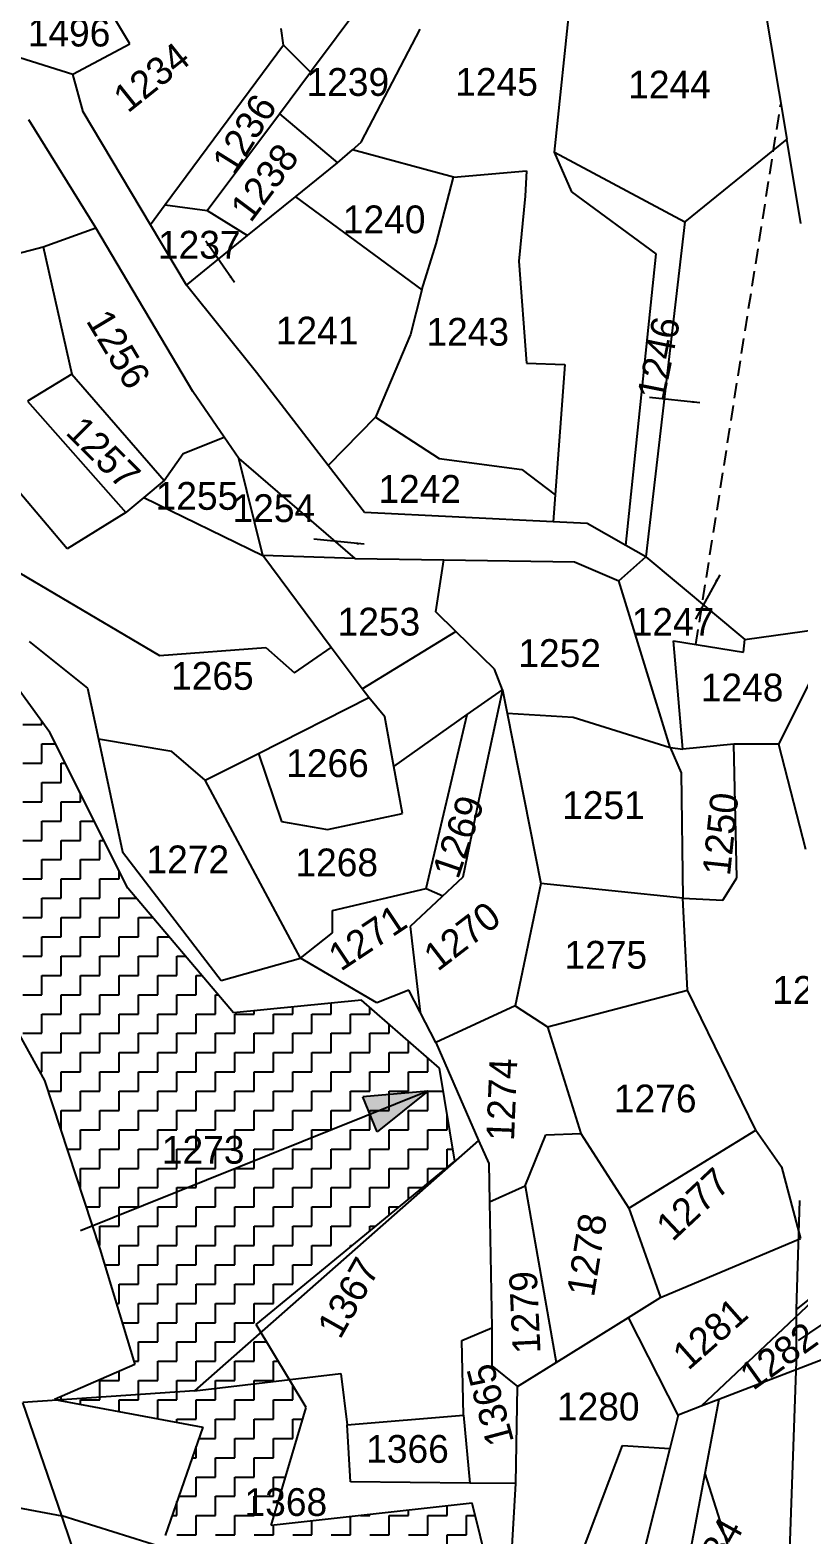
# Model space of a CAD drawing. Header units: metres. Extents: x 291362 to 296970, y 2012513 to 2016467.
# Drawn here: x 293573.4 to 293827.8, y 2013475.1 to 2013972.9 of the extents above; entities that cross this region are included whole.
import ezdxf
from ezdxf.enums import TextEntityAlignment as Align

# ---------------------------------------------------------------- set-up
doc = ezdxf.new("R2010")
doc.units = ezdxf.units.M
doc.linetypes.add('DASHED', pattern=[0.75, 0.5, -0.25])
for name, color, linetype in [('LINE_FOOTPATH', 1, 'DASHED'), ('OFF', 1, 'Continuous'), ('POLY_HATCH', 12, 'Continuous'), ('POLY_PARCEL', 6, 'Continuous'), ('POLY_ROAD', 30, 'Continuous'), ('TEXT_PARCEL', 7, 'Continuous')]:
    doc.layers.add(name, color=color, linetype=linetype)
doc.styles.get("Standard").update_dxf_attribs({"font": 'simplex.shx'})
doc.styles.add('TEXT_MAP', font='')
doc.styles.get('TEXT_MAP').set_extended_font_data('Kruti Dev 050')
doc.dimstyles.get("Standard").update_dxf_attribs({"dimtxt": 0.18, "dimasz": 0.18, "dimexe": 0.18, "dimexo": 0.0625, "dimgap": 0.09, "dimtad": 0, "dimtih": 1, "dimtoh": 1, "dimdec": 4, "dimzin": 0, "dimdsep": 46, "dimtxsty": 'Standard', "dimcen": 0.09, "dimadec": 0, "dimazin": 0, "dimtfac": 1, "dimtdec": 4, "dimtofl": 0, "dimtmove": 0, "dimatfit": 3, "dimfxl": 1, "dimtolj": 1, "dimtzin": 0, "dimarcsym": 0})

msp = doc.modelspace()

# ---------------------------------------------------------------- hatches: boundary and pattern name
h = msp.add_hatch(color=256)
h.paths.add_polyline_path([(293685.92, 2013614.23), (293688.26, 2013608.4), (293705, 2013621.9)])
h.paths.add_polyline_path([(293705, 2013621.9), (293683.57, 2013620.07), (293685.92, 2013614.23)])

# ---------------------------------------------------------------- linework, layer by layer
for points in [[(293705, 2013621.9), (293590.07, 2013575.71)], [(293705, 2013621.9), (293683.57, 2013620.07)], [(293688.26, 2013608.4), (293683.57, 2013620.07)], [(293705, 2013621.9), (293688.26, 2013608.4)]]:
    msp.add_lwpolyline(points)
at = {"layer": 'LINE_FOOTPATH', "ltscale": 10}
msp.add_line((293793.71, 2013769.63), (293821.79, 2013948.42), dxfattribs=at)
at = {"layer": 'OFF'}
for p, q in [((293828.02, 2013585.78), (293826.88, 2013549.63)), ((293826.88, 2013549.63), (293826.83, 2013532.43)), ((293826.83, 2013532.43), (293824.28, 2013458.53))]:
    msp.add_line(p, q, dxfattribs=at)
at = {"layer": 'POLY_HATCH'}
for p, q in [((293579.93, 2013740.55), (293559.96, 2013767.99)), ((293605.72, 2013689), (293579.93, 2013740.55)), ((293640.69, 2013647.79), (293605.72, 2013689)), ((293552.4, 2013672.03), (293578.19, 2013625.47)), ((293683.12, 2013651.95), (293640.69, 2013647.79)), ((293708.91, 2013629.5), (293683.12, 2013651.95)), ((293713.9, 2013598.74), (293708.91, 2013629.5)), ((293578.19, 2013625.47), (293596.49, 2013569.76)), ((293648.18, 2013544.69), (293713.9, 2013598.74)), ((293596.49, 2013569.76), (293608.14, 2013531.51)), ((293664.82, 2013517.25), (293648.18, 2013544.69)), ((293608.14, 2013531.51), (293581.52, 2013519.87)), ((293581.52, 2013519.87), (293630.61, 2013510.72)), ((293653.17, 2013478.17), (293664.82, 2013517.25)), ((293630.61, 2013510.72), (293618.13, 2013474.97)), ((293719.73, 2013485.65), (293653.17, 2013478.17)), ((293728.05, 2013451.56), (293719.73, 2013485.65))]:
    msp.add_line(p, q, dxfattribs=at)
at = {"layer": 'POLY_HATCH', "linetype": 'Continuous'}
for p, q in [((293570.98, 2013743.15), (293577.36, 2013743.15)), ((293577.36, 2013743.15), (293577.36, 2013744.09)), ((293577.36, 2013736.77), (293581.82, 2013736.77)), ((293577.36, 2013730.39), (293577.36, 2013736.77)), ((293570.98, 2013730.39), (293577.36, 2013730.39)), ((293583.74, 2013730.39), (293585.02, 2013730.39)), ((293583.74, 2013724.01), (293583.74, 2013730.39)), ((293577.36, 2013724.01), (293583.74, 2013724.01)), ((293577.36, 2013717.63), (293577.36, 2013724.01)), ((293590.12, 2013717.63), (293590.12, 2013720.19)), ((293570.98, 2013717.63), (293577.36, 2013717.63)), ((293583.74, 2013717.63), (293590.12, 2013717.63)), ((293583.74, 2013711.24), (293583.74, 2013717.63)), ((293577.36, 2013711.24), (293583.74, 2013711.24)), ((293577.36, 2013704.86), (293577.36, 2013711.24)), ((293590.12, 2013711.24), (293594.59, 2013711.24)), ((293590.12, 2013704.86), (293590.12, 2013711.24)), ((293570.98, 2013704.86), (293577.36, 2013704.86)), ((293583.74, 2013704.86), (293590.12, 2013704.86)), ((293583.74, 2013698.48), (293583.74, 2013704.86)), ((293596.5, 2013704.86), (293597.79, 2013704.86)), ((293596.5, 2013698.48), (293596.5, 2013704.86)), ((293577.36, 2013698.48), (293583.74, 2013698.48)), ((293577.36, 2013692.1), (293577.36, 2013698.48)), ((293590.12, 2013698.48), (293596.5, 2013698.48)), ((293590.12, 2013692.1), (293590.12, 2013698.48)), ((293602.88, 2013692.1), (293602.88, 2013694.67)), ((293570.98, 2013692.1), (293577.36, 2013692.1)), ((293583.74, 2013692.1), (293590.12, 2013692.1)), ((293583.74, 2013685.72), (293583.74, 2013692.1)), ((293596.5, 2013692.1), (293602.88, 2013692.1)), ((293596.5, 2013685.72), (293596.5, 2013692.1)), ((293577.36, 2013685.72), (293583.74, 2013685.72)), ((293577.36, 2013679.33), (293577.36, 2013685.72)), ((293590.12, 2013685.72), (293596.5, 2013685.72)), ((293590.12, 2013679.33), (293590.12, 2013685.72)), ((293602.88, 2013685.72), (293608.51, 2013685.72)), ((293602.88, 2013679.33), (293602.88, 2013685.72)), ((293570.98, 2013679.33), (293577.36, 2013679.33)), ((293583.74, 2013679.33), (293590.12, 2013679.33)), ((293583.74, 2013672.95), (293583.74, 2013679.33)), ((293596.5, 2013679.33), (293602.88, 2013679.33)), ((293596.5, 2013672.95), (293596.5, 2013679.33)), ((293609.27, 2013679.33), (293613.92, 2013679.33)), ((293609.27, 2013672.95), (293609.27, 2013679.33)), ((293577.36, 2013672.95), (293583.74, 2013672.95)), ((293577.36, 2013666.57), (293577.36, 2013672.95)), ((293590.12, 2013672.95), (293596.5, 2013672.95)), ((293590.12, 2013666.57), (293590.12, 2013672.95)), ((293602.88, 2013672.95), (293609.27, 2013672.95)), ((293602.88, 2013666.57), (293602.88, 2013672.95)), ((293615.65, 2013672.95), (293619.34, 2013672.95)), ((293615.65, 2013666.57), (293615.65, 2013672.95)), ((293570.98, 2013666.57), (293577.36, 2013666.57)), ((293583.74, 2013666.57), (293590.12, 2013666.57)), ((293583.74, 2013660.19), (293583.74, 2013666.57)), ((293596.5, 2013666.57), (293602.88, 2013666.57)), ((293596.5, 2013660.19), (293596.5, 2013666.57)), ((293609.27, 2013666.57), (293615.65, 2013666.57)), ((293609.27, 2013660.19), (293609.27, 2013666.57)), ((293622.03, 2013666.57), (293624.76, 2013666.57)), ((293622.03, 2013660.19), (293622.03, 2013666.57)), ((293577.36, 2013660.19), (293583.74, 2013660.19)), ((293577.36, 2013653.81), (293577.36, 2013660.19)), ((293590.12, 2013660.19), (293596.5, 2013660.19)), ((293590.12, 2013653.81), (293590.12, 2013660.19)), ((293602.88, 2013660.19), (293609.27, 2013660.19)), ((293602.88, 2013653.81), (293602.88, 2013660.19)), ((293615.65, 2013660.19), (293622.03, 2013660.19)), ((293615.65, 2013653.81), (293615.65, 2013660.19)), ((293628.41, 2013660.19), (293630.17, 2013660.19)), ((293628.41, 2013653.81), (293628.41, 2013660.19)), ((293570.98, 2013653.81), (293577.36, 2013653.81)), ((293583.74, 2013653.81), (293590.12, 2013653.81)), ((293583.74, 2013647.42), (293583.74, 2013653.81)), ((293596.5, 2013653.81), (293602.88, 2013653.81)), ((293596.5, 2013647.42), (293596.5, 2013653.81)), ((293609.27, 2013653.81), (293615.65, 2013653.81)), ((293609.27, 2013647.42), (293609.27, 2013653.81)), ((293622.03, 2013653.81), (293628.41, 2013653.81)), ((293622.03, 2013647.42), (293622.03, 2013653.81)), ((293634.79, 2013653.81), (293635.59, 2013653.81)), ((293634.79, 2013647.42), (293634.79, 2013653.81)), ((293647.56, 2013647.42), (293647.56, 2013648.47)), ((293660.32, 2013647.42), (293660.32, 2013649.72)), ((293673.09, 2013647.42), (293673.09, 2013650.97)), ((293685.85, 2013647.42), (293685.85, 2013649.58)), ((293577.36, 2013647.42), (293583.74, 2013647.42)), ((293577.36, 2013641.04), (293577.36, 2013647.42)), ((293590.12, 2013647.42), (293596.5, 2013647.42)), ((293590.12, 2013641.04), (293590.12, 2013647.42)), ((293602.88, 2013647.42), (293609.27, 2013647.42)), ((293602.88, 2013641.04), (293602.88, 2013647.42)), ((293615.65, 2013647.42), (293622.03, 2013647.42)), ((293615.65, 2013641.04), (293615.65, 2013647.42)), ((293628.41, 2013647.42), (293634.79, 2013647.42)), ((293628.41, 2013641.04), (293628.41, 2013647.42)), ((293641.18, 2013647.42), (293647.56, 2013647.42)), ((293641.18, 2013641.04), (293641.18, 2013647.42)), ((293653.94, 2013647.42), (293660.32, 2013647.42)), ((293653.94, 2013641.04), (293653.94, 2013647.42)), ((293666.7, 2013647.42), (293673.09, 2013647.42)), ((293666.7, 2013641.04), (293666.7, 2013647.42)), ((293679.47, 2013647.42), (293685.85, 2013647.42)), ((293679.47, 2013641.04), (293679.47, 2013647.42)), ((293692.23, 2013641.04), (293692.23, 2013644.02)), ((293570.98, 2013641.04), (293577.36, 2013641.04)), ((293583.74, 2013641.04), (293590.12, 2013641.04)), ((293583.74, 2013634.66), (293583.74, 2013641.04)), ((293596.5, 2013641.04), (293602.88, 2013641.04)), ((293596.5, 2013634.66), (293596.5, 2013641.04)), ((293609.27, 2013641.04), (293615.65, 2013641.04)), ((293609.27, 2013634.66), (293609.27, 2013641.04)), ((293622.03, 2013641.04), (293628.41, 2013641.04)), ((293622.03, 2013634.66), (293622.03, 2013641.04)), ((293634.79, 2013641.04), (293641.18, 2013641.04)), ((293634.79, 2013634.66), (293634.79, 2013641.04)), ((293647.56, 2013641.04), (293653.94, 2013641.04)), ((293647.56, 2013634.66), (293647.56, 2013641.04)), ((293660.32, 2013641.04), (293666.7, 2013641.04)), ((293660.32, 2013634.66), (293660.32, 2013641.04)), ((293673.09, 2013641.04), (293679.47, 2013641.04)), ((293673.09, 2013634.66), (293673.09, 2013641.04)), ((293685.85, 2013641.04), (293692.23, 2013641.04)), ((293685.85, 2013634.66), (293685.85, 2013641.04)), ((293698.61, 2013634.66), (293698.61, 2013638.47)), ((293577.36, 2013634.66), (293583.74, 2013634.66)), ((293577.36, 2013628.28), (293577.36, 2013634.66)), ((293590.12, 2013634.66), (293596.5, 2013634.66)), ((293590.12, 2013628.28), (293590.12, 2013634.66)), ((293602.88, 2013634.66), (293609.27, 2013634.66)), ((293602.88, 2013628.28), (293602.88, 2013634.66)), ((293615.65, 2013634.66), (293622.03, 2013634.66)), ((293615.65, 2013628.28), (293615.65, 2013634.66)), ((293628.41, 2013634.66), (293634.79, 2013634.66)), ((293628.41, 2013628.28), (293628.41, 2013634.66)), ((293641.18, 2013634.66), (293647.56, 2013634.66)), ((293641.18, 2013628.28), (293641.18, 2013634.66)), ((293653.94, 2013634.66), (293660.32, 2013634.66)), ((293653.94, 2013628.28), (293653.94, 2013634.66)), ((293666.7, 2013634.66), (293673.09, 2013634.66)), ((293666.7, 2013628.28), (293666.7, 2013634.66)), ((293679.47, 2013634.66), (293685.85, 2013634.66)), ((293679.47, 2013628.28), (293679.47, 2013634.66)), ((293692.23, 2013634.66), (293698.61, 2013634.66)), ((293692.23, 2013628.28), (293692.23, 2013634.66)), ((293576.64, 2013628.28), (293577.36, 2013628.28)), ((293583.74, 2013628.28), (293590.12, 2013628.28)), ((293583.74, 2013621.9), (293583.74, 2013628.28)), ((293596.5, 2013628.28), (293602.88, 2013628.28)), ((293596.5, 2013621.9), (293596.5, 2013628.28)), ((293609.27, 2013628.28), (293615.65, 2013628.28)), ((293609.27, 2013621.9), (293609.27, 2013628.28)), ((293622.03, 2013628.28), (293628.41, 2013628.28)), ((293622.03, 2013621.9), (293622.03, 2013628.28)), ((293634.79, 2013628.28), (293641.18, 2013628.28)), ((293634.79, 2013621.9), (293634.79, 2013628.28)), ((293647.56, 2013628.28), (293653.94, 2013628.28)), ((293647.56, 2013621.9), (293647.56, 2013628.28)), ((293660.32, 2013628.28), (293666.7, 2013628.28)), ((293660.32, 2013621.9), (293660.32, 2013628.28)), ((293673.09, 2013628.28), (293679.47, 2013628.28)), ((293673.09, 2013621.9), (293673.09, 2013628.28)), ((293685.85, 2013628.28), (293692.23, 2013628.28)), ((293685.85, 2013621.9), (293685.85, 2013628.28)), ((293698.61, 2013628.28), (293705, 2013628.28)), ((293698.61, 2013621.9), (293698.61, 2013628.28)), ((293705, 2013628.28), (293705, 2013632.91)), ((293579.36, 2013621.9), (293583.74, 2013621.9)), ((293590.12, 2013621.9), (293596.5, 2013621.9)), ((293590.12, 2013615.52), (293590.12, 2013621.9)), ((293602.88, 2013621.9), (293609.27, 2013621.9)), ((293602.88, 2013615.52), (293602.88, 2013621.9)), ((293615.65, 2013621.9), (293622.03, 2013621.9)), ((293615.65, 2013615.52), (293615.65, 2013621.9)), ((293628.41, 2013621.9), (293634.79, 2013621.9)), ((293628.41, 2013615.52), (293628.41, 2013621.9)), ((293641.18, 2013621.9), (293647.56, 2013621.9)), ((293641.18, 2013615.52), (293641.18, 2013621.9)), ((293653.94, 2013621.9), (293660.32, 2013621.9)), ((293653.94, 2013615.52), (293653.94, 2013621.9)), ((293666.7, 2013621.9), (293673.09, 2013621.9)), ((293666.7, 2013615.52), (293666.7, 2013621.9)), ((293679.47, 2013621.9), (293685.85, 2013621.9)), ((293679.47, 2013615.52), (293679.47, 2013621.9)), ((293692.23, 2013621.9), (293698.61, 2013621.9)), ((293692.23, 2013615.52), (293692.23, 2013621.9)), ((293705, 2013621.9), (293710.14, 2013621.9)), ((293705, 2013615.52), (293705, 2013621.9)), ((293583.74, 2013615.52), (293590.12, 2013615.52)), ((293583.74, 2013609.13), (293583.74, 2013615.52)), ((293596.5, 2013615.52), (293602.88, 2013615.52)), ((293596.5, 2013609.13), (293596.5, 2013615.52)), ((293609.27, 2013615.52), (293615.65, 2013615.52)), ((293609.27, 2013609.13), (293609.27, 2013615.52)), ((293622.03, 2013615.52), (293628.41, 2013615.52)), ((293622.03, 2013609.13), (293622.03, 2013615.52)), ((293634.79, 2013615.52), (293641.18, 2013615.52)), ((293634.79, 2013609.13), (293634.79, 2013615.52)), ((293647.56, 2013615.52), (293653.94, 2013615.52)), ((293647.56, 2013609.13), (293647.56, 2013615.52)), ((293660.32, 2013615.52), (293666.7, 2013615.52)), ((293660.32, 2013609.13), (293660.32, 2013615.52)), ((293673.09, 2013615.52), (293679.47, 2013615.52)), ((293673.09, 2013609.13), (293673.09, 2013615.52)), ((293685.85, 2013615.52), (293692.23, 2013615.52)), ((293685.85, 2013609.13), (293685.85, 2013615.52)), ((293698.61, 2013615.52), (293705, 2013615.52)), ((293698.61, 2013609.13), (293698.61, 2013615.52)), ((293711.38, 2013609.13), (293711.38, 2013614.3)), ((293583.56, 2013609.13), (293583.74, 2013609.13)), ((293590.12, 2013609.13), (293596.5, 2013609.13)), ((293590.12, 2013602.75), (293590.12, 2013609.13)), ((293602.88, 2013609.13), (293609.27, 2013609.13)), ((293602.88, 2013602.75), (293602.88, 2013609.13)), ((293615.65, 2013609.13), (293622.03, 2013609.13)), ((293615.65, 2013602.75), (293615.65, 2013609.13)), ((293628.41, 2013609.13), (293634.79, 2013609.13)), ((293628.41, 2013602.75), (293628.41, 2013609.13)), ((293641.18, 2013609.13), (293647.56, 2013609.13)), ((293641.18, 2013602.75), (293641.18, 2013609.13)), ((293653.94, 2013609.13), (293660.32, 2013609.13)), ((293653.94, 2013602.75), (293653.94, 2013609.13)), ((293666.7, 2013609.13), (293673.09, 2013609.13)), ((293666.7, 2013602.75), (293666.7, 2013609.13)), ((293679.47, 2013609.13), (293685.85, 2013609.13)), ((293679.47, 2013602.75), (293679.47, 2013609.13)), ((293692.23, 2013609.13), (293698.61, 2013609.13)), ((293692.23, 2013602.75), (293692.23, 2013609.13)), ((293705, 2013609.13), (293711.38, 2013609.13)), ((293705, 2013602.75), (293705, 2013609.13)), ((293585.66, 2013602.75), (293590.12, 2013602.75)), ((293596.5, 2013602.75), (293602.88, 2013602.75)), ((293596.5, 2013596.37), (293596.5, 2013602.75)), ((293609.27, 2013602.75), (293615.65, 2013602.75)), ((293609.27, 2013596.37), (293609.27, 2013602.75)), ((293622.03, 2013602.75), (293628.41, 2013602.75)), ((293622.03, 2013596.37), (293622.03, 2013602.75)), ((293634.79, 2013602.75), (293641.18, 2013602.75)), ((293634.79, 2013596.37), (293634.79, 2013602.75)), ((293647.56, 2013602.75), (293653.94, 2013602.75)), ((293647.56, 2013596.37), (293647.56, 2013602.75)), ((293660.32, 2013602.75), (293666.7, 2013602.75)), ((293660.32, 2013596.37), (293660.32, 2013602.75)), ((293673.09, 2013602.75), (293679.47, 2013602.75)), ((293673.09, 2013596.37), (293673.09, 2013602.75)), ((293685.85, 2013602.75), (293692.23, 2013602.75)), ((293685.85, 2013596.37), (293685.85, 2013602.75)), ((293698.61, 2013602.75), (293705, 2013602.75)), ((293698.61, 2013596.37), (293698.61, 2013602.75)), ((293711.38, 2013602.75), (293713.25, 2013602.75)), ((293711.38, 2013596.66), (293711.38, 2013602.75)), ((293590.12, 2013596.37), (293596.5, 2013596.37)), ((293590.12, 2013589.99), (293590.12, 2013596.37)), ((293602.88, 2013596.37), (293609.27, 2013596.37)), ((293602.88, 2013589.99), (293602.88, 2013596.37)), ((293615.65, 2013596.37), (293622.03, 2013596.37)), ((293615.65, 2013589.99), (293615.65, 2013596.37)), ((293628.41, 2013596.37), (293634.79, 2013596.37)), ((293628.41, 2013589.99), (293628.41, 2013596.37)), ((293641.18, 2013596.37), (293647.56, 2013596.37)), ((293641.18, 2013589.99), (293641.18, 2013596.37)), ((293653.94, 2013596.37), (293660.32, 2013596.37)), ((293653.94, 2013589.99), (293653.94, 2013596.37)), ((293666.7, 2013596.37), (293673.09, 2013596.37)), ((293666.7, 2013589.99), (293666.7, 2013596.37)), ((293679.47, 2013596.37), (293685.85, 2013596.37)), ((293679.47, 2013589.99), (293679.47, 2013596.37)), ((293692.23, 2013596.37), (293698.61, 2013596.37)), ((293692.23, 2013589.99), (293692.23, 2013596.37)), ((293705, 2013596.37), (293711.03, 2013596.37)), ((293705, 2013591.41), (293705, 2013596.37)), ((293589.85, 2013589.99), (293590.12, 2013589.99)), ((293596.5, 2013589.99), (293602.88, 2013589.99)), ((293596.5, 2013583.61), (293596.5, 2013589.99)), ((293609.27, 2013589.99), (293615.65, 2013589.99)), ((293609.27, 2013583.61), (293609.27, 2013589.99)), ((293622.03, 2013589.99), (293628.41, 2013589.99)), ((293622.03, 2013583.61), (293622.03, 2013589.99)), ((293634.79, 2013589.99), (293641.18, 2013589.99)), ((293634.79, 2013583.61), (293634.79, 2013589.99)), ((293647.56, 2013589.99), (293653.94, 2013589.99)), ((293647.56, 2013583.61), (293647.56, 2013589.99)), ((293660.32, 2013589.99), (293666.7, 2013589.99)), ((293660.32, 2013583.61), (293660.32, 2013589.99)), ((293673.09, 2013589.99), (293679.47, 2013589.99)), ((293673.09, 2013583.61), (293673.09, 2013589.99)), ((293685.85, 2013589.99), (293692.23, 2013589.99)), ((293685.85, 2013583.61), (293685.85, 2013589.99)), ((293698.61, 2013589.99), (293703.26, 2013589.99)), ((293698.61, 2013586.16), (293698.61, 2013589.99)), ((293591.95, 2013583.61), (293596.5, 2013583.61)), ((293602.88, 2013583.61), (293609.27, 2013583.61)), ((293602.88, 2013577.22), (293602.88, 2013583.61)), ((293615.65, 2013583.61), (293622.03, 2013583.61)), ((293615.65, 2013577.22), (293615.65, 2013583.61)), ((293628.41, 2013583.61), (293634.79, 2013583.61)), ((293628.41, 2013577.22), (293628.41, 2013583.61)), ((293641.18, 2013583.61), (293647.56, 2013583.61)), ((293641.18, 2013577.22), (293641.18, 2013583.61)), ((293653.94, 2013583.61), (293660.32, 2013583.61)), ((293653.94, 2013577.22), (293653.94, 2013583.61)), ((293666.7, 2013583.61), (293673.09, 2013583.61)), ((293666.7, 2013577.22), (293666.7, 2013583.61)), ((293679.47, 2013583.61), (293685.85, 2013583.61)), ((293679.47, 2013577.22), (293679.47, 2013583.61)), ((293692.23, 2013583.61), (293695.5, 2013583.61)), ((293692.23, 2013580.92), (293692.23, 2013583.61)), ((293596.5, 2013577.22), (293602.88, 2013577.22)), ((293596.5, 2013570.84), (293596.5, 2013577.22)), ((293609.27, 2013577.22), (293615.65, 2013577.22)), ((293609.27, 2013570.84), (293609.27, 2013577.22)), ((293622.03, 2013577.22), (293628.41, 2013577.22)), ((293622.03, 2013570.84), (293622.03, 2013577.22)), ((293634.79, 2013577.22), (293641.18, 2013577.22)), ((293634.79, 2013570.84), (293634.79, 2013577.22)), ((293647.56, 2013577.22), (293653.94, 2013577.22)), ((293647.56, 2013570.84), (293647.56, 2013577.22)), ((293660.32, 2013577.22), (293666.7, 2013577.22)), ((293660.32, 2013570.84), (293660.32, 2013577.22)), ((293673.09, 2013577.22), (293679.47, 2013577.22)), ((293673.09, 2013570.84), (293673.09, 2013577.22)), ((293685.85, 2013577.22), (293687.74, 2013577.22)), ((293685.85, 2013575.67), (293685.85, 2013577.22)), ((293596.14, 2013570.84), (293596.5, 2013570.84)), ((293602.88, 2013570.84), (293609.27, 2013570.84)), ((293602.88, 2013564.46), (293602.88, 2013570.84)), ((293615.65, 2013570.84), (293622.03, 2013570.84)), ((293615.65, 2013564.46), (293615.65, 2013570.84)), ((293628.41, 2013570.84), (293634.79, 2013570.84)), ((293628.41, 2013564.46), (293628.41, 2013570.84)), ((293641.18, 2013570.84), (293647.56, 2013570.84)), ((293641.18, 2013564.46), (293641.18, 2013570.84)), ((293653.94, 2013570.84), (293660.32, 2013570.84)), ((293653.94, 2013564.46), (293653.94, 2013570.84)), ((293666.7, 2013570.84), (293673.09, 2013570.84)), ((293666.7, 2013564.46), (293666.7, 2013570.84)), ((293679.47, 2013570.84), (293679.98, 2013570.84)), ((293679.47, 2013570.42), (293679.47, 2013570.84)), ((293598.11, 2013564.46), (293602.88, 2013564.46)), ((293609.27, 2013564.46), (293615.65, 2013564.46)), ((293609.27, 2013558.08), (293609.27, 2013564.46)), ((293622.03, 2013564.46), (293628.41, 2013564.46)), ((293622.03, 2013558.08), (293622.03, 2013564.46)), ((293634.79, 2013564.46), (293641.18, 2013564.46)), ((293634.79, 2013558.08), (293634.79, 2013564.46)), ((293647.56, 2013564.46), (293653.94, 2013564.46)), ((293647.56, 2013558.08), (293647.56, 2013564.46)), ((293660.32, 2013564.46), (293666.7, 2013564.46)), ((293660.32, 2013558.08), (293660.32, 2013564.46)), ((293602.88, 2013558.08), (293609.27, 2013558.08)), ((293602.88, 2013551.7), (293602.88, 2013558.08)), ((293615.65, 2013558.08), (293622.03, 2013558.08)), ((293615.65, 2013551.7), (293615.65, 2013558.08)), ((293628.41, 2013558.08), (293634.79, 2013558.08)), ((293628.41, 2013551.7), (293628.41, 2013558.08)), ((293641.18, 2013558.08), (293647.56, 2013558.08)), ((293641.18, 2013551.7), (293641.18, 2013558.08)), ((293653.94, 2013558.08), (293660.32, 2013558.08)), ((293653.94, 2013551.7), (293653.94, 2013558.08)), ((293602, 2013551.7), (293602.88, 2013551.7)), ((293609.27, 2013551.7), (293615.65, 2013551.7)), ((293609.27, 2013545.31), (293609.27, 2013551.7)), ((293622.03, 2013551.7), (293628.41, 2013551.7)), ((293622.03, 2013545.31), (293622.03, 2013551.7)), ((293634.79, 2013551.7), (293641.18, 2013551.7)), ((293634.79, 2013545.31), (293634.79, 2013551.7)), ((293647.56, 2013551.7), (293653.94, 2013551.7)), ((293647.56, 2013545.31), (293647.56, 2013551.7)), ((293603.94, 2013545.31), (293609.27, 2013545.31)), ((293615.65, 2013545.31), (293622.03, 2013545.31)), ((293615.65, 2013538.93), (293615.65, 2013545.31)), ((293628.41, 2013545.31), (293634.79, 2013545.31)), ((293628.41, 2013538.93), (293628.41, 2013545.31)), ((293641.18, 2013545.31), (293647.56, 2013545.31)), ((293641.18, 2013538.93), (293641.18, 2013545.31)), ((293609.27, 2013538.93), (293615.65, 2013538.93)), ((293609.27, 2013532.55), (293609.27, 2013538.93)), ((293622.03, 2013538.93), (293628.41, 2013538.93)), ((293622.03, 2013532.55), (293622.03, 2013538.93)), ((293634.79, 2013538.93), (293641.18, 2013538.93)), ((293634.79, 2013532.55), (293634.79, 2013538.93)), ((293647.56, 2013538.93), (293651.67, 2013538.93)), ((293647.56, 2013532.55), (293647.56, 2013538.93)), ((293602.88, 2013526.17), (293602.88, 2013529.21)), ((293607.83, 2013532.55), (293609.27, 2013532.55)), ((293615.65, 2013532.55), (293622.03, 2013532.55)), ((293615.65, 2013526.17), (293615.65, 2013532.55)), ((293628.41, 2013532.55), (293634.79, 2013532.55)), ((293628.41, 2013526.17), (293628.41, 2013532.55)), ((293641.18, 2013532.55), (293647.56, 2013532.55)), ((293641.18, 2013526.17), (293641.18, 2013532.55)), ((293653.94, 2013532.55), (293655.54, 2013532.55)), ((293653.94, 2013526.17), (293653.94, 2013532.55)), ((293596.5, 2013526.17), (293602.88, 2013526.17)), ((293596.5, 2013519.79), (293596.5, 2013526.17)), ((293609.27, 2013526.17), (293615.65, 2013526.17)), ((293609.27, 2013519.79), (293609.27, 2013526.17)), ((293622.03, 2013526.17), (293628.41, 2013526.17)), ((293622.03, 2013519.79), (293622.03, 2013526.17)), ((293634.79, 2013526.17), (293641.18, 2013526.17)), ((293634.79, 2013519.79), (293634.79, 2013526.17)), ((293647.56, 2013526.17), (293653.94, 2013526.17)), ((293647.56, 2013519.79), (293647.56, 2013526.17)), ((293660.32, 2013519.79), (293660.32, 2013524.66)), ((293581.96, 2013519.79), (293583.74, 2013519.79)), ((293583.74, 2013519.79), (293583.74, 2013520.84)), ((293590.12, 2013519.79), (293596.5, 2013519.79)), ((293590.12, 2013518.27), (293590.12, 2013519.79)), ((293602.88, 2013519.79), (293609.27, 2013519.79)), ((293602.88, 2013515.89), (293602.88, 2013519.79)), ((293615.65, 2013519.79), (293622.03, 2013519.79)), ((293615.65, 2013513.51), (293615.65, 2013519.79)), ((293628.41, 2013519.79), (293634.79, 2013519.79)), ((293628.41, 2013513.4), (293628.41, 2013519.79)), ((293641.18, 2013519.79), (293647.56, 2013519.79)), ((293641.18, 2013513.4), (293641.18, 2013519.79)), ((293653.94, 2013519.79), (293660.32, 2013519.79)), ((293653.94, 2013513.4), (293653.94, 2013519.79)), ((293622.03, 2013513.4), (293628.41, 2013513.4)), ((293622.03, 2013512.32), (293622.03, 2013513.4)), ((293634.79, 2013513.4), (293641.18, 2013513.4)), ((293634.79, 2013507.02), (293634.79, 2013513.4)), ((293647.56, 2013513.4), (293653.94, 2013513.4)), ((293647.56, 2013507.02), (293647.56, 2013513.4)), ((293660.32, 2013513.4), (293663.67, 2013513.4)), ((293660.32, 2013507.02), (293660.32, 2013513.4)), ((293628.41, 2013500.64), (293628.41, 2013504.44)), ((293629.32, 2013507.02), (293634.79, 2013507.02)), ((293641.18, 2013507.02), (293647.56, 2013507.02)), ((293641.18, 2013500.64), (293641.18, 2013507.02)), ((293653.94, 2013507.02), (293660.32, 2013507.02)), ((293653.94, 2013500.64), (293653.94, 2013507.02)), ((293627.09, 2013500.64), (293628.41, 2013500.64)), ((293634.79, 2013500.64), (293641.18, 2013500.64)), ((293634.79, 2013494.26), (293634.79, 2013500.64)), ((293647.56, 2013500.64), (293653.94, 2013500.64)), ((293647.56, 2013494.26), (293647.56, 2013500.64)), ((293628.41, 2013494.26), (293634.79, 2013494.26)), ((293628.41, 2013487.88), (293628.41, 2013494.26)), ((293641.18, 2013494.26), (293647.56, 2013494.26)), ((293641.18, 2013487.88), (293641.18, 2013494.26)), ((293653.94, 2013494.26), (293657.96, 2013494.26)), ((293653.94, 2013487.88), (293653.94, 2013494.26)), ((293622.03, 2013481.5), (293622.03, 2013486.15)), ((293622.63, 2013487.88), (293628.41, 2013487.88)), ((293634.79, 2013487.88), (293641.18, 2013487.88)), ((293634.79, 2013481.5), (293634.79, 2013487.88)), ((293647.56, 2013487.88), (293653.94, 2013487.88)), ((293647.56, 2013481.5), (293647.56, 2013487.88)), ((293711.38, 2013481.5), (293711.38, 2013484.71)), ((293620.41, 2013481.5), (293622.03, 2013481.5)), ((293628.41, 2013481.5), (293634.79, 2013481.5)), ((293628.41, 2013475.11), (293628.41, 2013481.5)), ((293641.18, 2013481.5), (293647.56, 2013481.5)), ((293641.18, 2013475.11), (293641.18, 2013481.5)), ((293653.94, 2013481.5), (293654.16, 2013481.5)), ((293653.94, 2013480.76), (293653.94, 2013481.5)), ((293666.7, 2013475.11), (293666.7, 2013479.69)), ((293679.47, 2013475.11), (293679.47, 2013481.12)), ((293682.77, 2013481.5), (293685.85, 2013481.5)), ((293685.85, 2013481.5), (293685.85, 2013481.84)), ((293692.23, 2013481.5), (293698.61, 2013481.5)), ((293692.23, 2013475.11), (293692.23, 2013481.5)), ((293698.61, 2013481.5), (293698.61, 2013483.28)), ((293705, 2013481.5), (293711.38, 2013481.5)), ((293705, 2013475.11), (293705, 2013481.5)), ((293717.76, 2013481.5), (293720.74, 2013481.5)), ((293717.76, 2013475.11), (293717.76, 2013481.5)), ((293622.03, 2013475.11), (293628.41, 2013475.11)), ((293634.79, 2013475.11), (293641.18, 2013475.11)), ((293647.56, 2013475.11), (293653.94, 2013475.11)), ((293653.94, 2013475.11), (293653.94, 2013478.25)), ((293660.32, 2013475.11), (293666.7, 2013475.11)), ((293673.09, 2013475.11), (293679.47, 2013475.11)), ((293685.85, 2013475.11), (293692.23, 2013475.11)), ((293698.61, 2013475.11), (293705, 2013475.11)), ((293711.38, 2013475.11), (293717.76, 2013475.11)), ((293711.38, 2013468.73), (293711.38, 2013475.11))]:
    msp.add_line(p, q, dxfattribs=at)
at = {"layer": 'POLY_PARCEL'}
for p, q in [((293813.21, 2013999.88), (293823.74, 2013936.76)), ((293746.9, 2013932.55), (293752.69, 2013987.25)), ((293606.48, 2013968.29), (293597.02, 2013984.07)), ((293683.53, 2013982.11), (293666.17, 2013958.97)), ((293657.23, 2013967.91), (293656.55, 2013973.45)), ((293683.01, 2013935.84), (293702.47, 2013973.17)), ((293587.55, 2013958.3), (293606.48, 2013968.29)), ((293657.23, 2013967.91), (293618.1, 2013915.09)), ((293666.17, 2013958.97), (293657.23, 2013967.91)), ((293655.91, 2013945.24), (293666.17, 2013958.97)), ((293631.98, 2013913.23), (293655.91, 2013945.24)), ((293655.91, 2013945.24), (293675.12, 2013929)), ((293675.12, 2013929), (293680.1, 2013933.33)), ((293680.1, 2013933.33), (293683.01, 2013935.84)), ((293713.52, 2013924.27), (293680.1, 2013933.33)), ((293746.9, 2013932.55), (293790.06, 2013909.41)), ((293752.69, 2013919.4), (293746.9, 2013932.55)), ((293823.74, 2013936.76), (293790.06, 2013909.41)), ((293828.47, 2013908.88), (293823.74, 2013936.76)), ((293661.2, 2013917.73), (293675.12, 2013929)), ((293707.73, 2013902.19), (293713.52, 2013924.27)), ((293713.52, 2013924.27), (293737.72, 2013926.38)), ((293737.72, 2013926.38), (293737.19, 2013917.96)), ((293645.38, 2013904.92), (293661.2, 2013917.73)), ((293661.2, 2013917.73), (293703, 2013886.94)), ((293737.19, 2013917.96), (293735.09, 2013896.41)), ((293780.58, 2013898.89), (293752.69, 2013919.4)), ((293618.1, 2013915.09), (293613.22, 2013908.5)), ((293618.1, 2013915.09), (293631.98, 2013913.23)), ((293631.98, 2013913.23), (293645.38, 2013904.92)), ((293577.8, 2013901.14), (293595.16, 2013907.45)), ((293790.06, 2013909.41), (293777.17, 2013798.62)), ((293625.14, 2013888.52), (293645.38, 2013904.92)), ((293703, 2013886.94), (293707.73, 2013902.19)), ((293561.49, 2013896.93), (293577.8, 2013901.14)), ((293577.8, 2013901.14), (293587.26, 2013859.08)), ((293770.58, 2013802.36), (293780.58, 2013898.89)), ((293735.09, 2013896.41), (293737.72, 2013862.76)), ((293703, 2013886.94), (293699.31, 2013872.22)), ((293585.69, 2013801.25), (293522.85, 2013875.55)), ((293699.31, 2013872.22), (293687.74, 2013844.88)), ((293737.72, 2013862.76), (293750.34, 2013862.23)), ((293750.34, 2013862.23), (293747.19, 2013819.12)), ((293587.26, 2013859.08), (293572.53, 2013850.14)), ((293587.26, 2013859.08), (293617.78, 2013823.85)), ((293572.53, 2013850.14), (293605.15, 2013813.34)), ((293687.74, 2013844.88), (293672.1, 2013828.81)), ((293687.74, 2013844.88), (293708.78, 2013831.21)), ((293624.09, 2013832.79), (293637.66, 2013838.22)), ((293617.78, 2013823.85), (293624.09, 2013832.79)), ((293650.39, 2013799.14), (293642.5, 2013831.21)), ((293708.78, 2013831.21), (293736.14, 2013827.53)), ((293736.14, 2013827.53), (293747.19, 2013819.12)), ((293617.78, 2013823.85), (293611.1, 2013818.3)), ((293611.1, 2013818.3), (293605.15, 2013813.34)), ((293611.1, 2013818.3), (293650.39, 2013799.14)), ((293747.19, 2013819.12), (293746.53, 2013810.22)), ((293605.15, 2013813.34), (293585.69, 2013801.25)), ((293680.9, 2013798.09), (293650.39, 2013799.14)), ((293673.01, 2013768.65), (293650.39, 2013799.14)), ((293707.64, 2013780.46), (293710.27, 2013797.67)), ((293777.17, 2013798.62), (293809.94, 2013771.34)), ((293569.9, 2013793.36), (293616.2, 2013766.02)), ((293785.2, 2013735.58), (293768.23, 2013790.73)), ((293714.29, 2013773.99), (293707.64, 2013780.46)), ((293683.34, 2013754.99), (293714.29, 2013773.99)), ((293727.1, 2013761.54), (293714.29, 2013773.99)), ((293809.94, 2013771.34), (293840.46, 2013775.55)), ((293840.46, 2013775.55), (293820.99, 2013736.63)), ((293573.1, 2013770.64), (293592.43, 2013755.23)), ((293616.2, 2013766.02), (293651.44, 2013768.65)), ((293651.44, 2013768.65), (293660.91, 2013760.24)), ((293660.91, 2013760.24), (293673.01, 2013768.65)), ((293683.34, 2013754.99), (293673.01, 2013768.65)), ((293789.41, 2013735.05), (293786.25, 2013770.82)), ((293786.25, 2013770.82), (293809.41, 2013767.14)), ((293809.41, 2013767.14), (293809.94, 2013771.34)), ((293729.73, 2013754.7), (293727.1, 2013761.54)), ((293592.43, 2013755.23), (293596.05, 2013738.28)), ((293685.54, 2013752.07), (293683.34, 2013754.99)), ((293718.04, 2013746.46), (293729.73, 2013754.7)), ((293729.73, 2013754.7), (293721.84, 2013718.42)), ((293729.73, 2013754.7), (293731.27, 2013746.89)), ((293648.99, 2013733.63), (293685.54, 2013752.07)), ((293690.8, 2013745.76), (293685.54, 2013752.07)), ((293693.77, 2013729.34), (293690.8, 2013745.76)), ((293693.77, 2013729.34), (293718.04, 2013746.46)), ((293704.48, 2013688.98), (293718.04, 2013746.46)), ((293731.27, 2013746.89), (293753.1, 2013745.57)), ((293731.27, 2013746.89), (293742.36, 2013690.56)), ((293753.1, 2013745.57), (293785.2, 2013735.58)), ((293620.31, 2013734.2), (293596.05, 2013738.28)), ((293596.05, 2013738.28), (293604, 2013701.07)), ((293631.36, 2013724.73), (293620.31, 2013734.2)), ((293631.36, 2013724.73), (293648.99, 2013733.63)), ((293648.99, 2013733.63), (293656.61, 2013711.06)), ((293785.2, 2013735.58), (293788.88, 2013727.16)), ((293785.2, 2013735.58), (293789.41, 2013735.05)), ((293806.25, 2013736.63), (293789.41, 2013735.05)), ((293820.99, 2013736.63), (293806.25, 2013736.63)), ((293807.3, 2013692.45), (293806.25, 2013736.63)), ((293820.99, 2013736.63), (293829.93, 2013701.91)), ((293696.59, 2013713.69), (293693.77, 2013729.34)), ((293662.92, 2013665.85), (293631.36, 2013724.73)), ((293788.88, 2013727.16), (293789.37, 2013685.79)), ((293721.84, 2013718.42), (293716.58, 2013692.66)), ((293671.87, 2013708.44), (293696.59, 2013713.69)), ((293656.61, 2013711.06), (293671.87, 2013708.44)), ((293604, 2013701.07), (293636.62, 2013658.49)), ((293673.44, 2013681.62), (293704.48, 2013688.98)), ((293716.58, 2013692.66), (293699.22, 2013676.36)), ((293704.48, 2013688.98), (293710.04, 2013686.52)), ((293742.36, 2013690.56), (293733.94, 2013650.08)), ((293789.37, 2013685.79), (293742.36, 2013690.56)), ((293802.57, 2013685.08), (293807.3, 2013692.45)), ((293789.37, 2013685.79), (293802.57, 2013685.08)), ((293790.95, 2013655.28), (293789.37, 2013685.79)), ((293673.44, 2013674.26), (293673.44, 2013681.62)), ((293662.92, 2013665.85), (293673.44, 2013674.26)), ((293699.22, 2013676.36), (293702.47, 2013648.01)), ((293636.62, 2013658.49), (293662.92, 2013665.85)), ((293688.17, 2013651.13), (293662.92, 2013665.85)), ((293698.7, 2013655.33), (293688.17, 2013651.13)), ((293702.47, 2013648.01), (293698.7, 2013655.33)), ((293744.64, 2013643.18), (293790.95, 2013655.28)), ((293813.58, 2013608.99), (293790.95, 2013655.28)), ((293733.94, 2013650.08), (293707.64, 2013637.98)), ((293733.94, 2013650.08), (293744.64, 2013643.18)), ((293707.64, 2013637.98), (293702.47, 2013648.01)), ((293744.64, 2013643.18), (293755.69, 2013607.94)), ((293707.64, 2013637.98), (293721.81, 2013605.62)), ((293771.48, 2013583.22), (293813.58, 2013608.99)), ((293813.58, 2013608.99), (293822, 2013596.9)), ((293721.81, 2013605.62), (293627.8, 2013522.73)), ((293721.81, 2013605.62), (293725.16, 2013597.95)), ((293737.27, 2013590.58), (293744.11, 2013607.42)), ((293744.11, 2013607.42), (293755.69, 2013607.94)), ((293755.69, 2013607.94), (293771.48, 2013583.22)), ((293725.16, 2013597.95), (293725.42, 2013585.31)), ((293822, 2013596.9), (293828.34, 2013573.11)), ((293725.42, 2013585.31), (293737.27, 2013590.58)), ((293737.27, 2013590.58), (293747.44, 2013532.13)), ((293725.42, 2013585.31), (293726.24, 2013543.65)), ((293771.48, 2013583.22), (293782.03, 2013553.64)), ((293782.03, 2013553.64), (293828.34, 2013573.11)), ((293771.42, 2013547.05), (293782.03, 2013553.64)), ((293834.47, 2013555.77), (293826.88, 2013549.63)), ((293832.17, 2013552.33), (293795.47, 2013517.66)), ((293747.44, 2013532.13), (293771.42, 2013547.05)), ((293787.82, 2013514.72), (293771.42, 2013547.05)), ((293716.24, 2013539.44), (293726.24, 2013543.65)), ((293716.77, 2013514.72), (293716.24, 2013539.44)), ((293726.24, 2013543.65), (293726.24, 2013531.03)), ((293726.24, 2013531.03), (293734.66, 2013524.19)), ((293734.66, 2013524.19), (293747.44, 2013532.13)), ((293835.71, 2013533.13), (293801.32, 2013519.91)), ((293627.8, 2013522.73), (293676.22, 2013528.52)), ((293676.22, 2013528.52), (293678.35, 2013511.57)), ((293734.14, 2013492.11), (293734.66, 2013524.19)), ((293627.8, 2013522.73), (293571.04, 2013518.86)), ((293583.89, 2013481.44), (293571.04, 2013518.86)), ((293801.32, 2013519.91), (293795.47, 2013517.66)), ((293801.32, 2013519.91), (293796.67, 2013495.38)), ((293678.35, 2013511.57), (293716.77, 2013514.72)), ((293716.77, 2013514.72), (293718.87, 2013492.25)), ((293787.82, 2013514.72), (293785.06, 2013503.71)), ((293795.47, 2013517.66), (293787.82, 2013514.72)), ((293679.4, 2013492.63), (293678.35, 2013511.57)), ((293751.5, 2013457.39), (293769.4, 2013504.73)), ((293769.4, 2013504.73), (293785.06, 2013503.71)), ((293785.06, 2013503.71), (293770.45, 2013445.29)), ((293796.67, 2013495.38), (293784.66, 2013432.01)), ((293796.67, 2013495.38), (293809.44, 2013455.05)), ((293718.87, 2013492.25), (293679.4, 2013492.63)), ((293734.14, 2013492.11), (293718.87, 2013492.25)), ((293732.03, 2013456.86), (293734.14, 2013492.11)), ((293546.04, 2013488.52), (293583.89, 2013481.44)), ((293656.7, 2013458.68), (293583.89, 2013481.44)), ((293593.58, 2013453.24), (293583.89, 2013481.44))]:
    msp.add_line(p, q, dxfattribs=at)
at = {"layer": 'POLY_ROAD'}
for p, q in [((293566.13, 2013965.01), (293587.55, 2013958.3)), ((293590.95, 2013945.83), (293587.55, 2013958.3)), ((293595.16, 2013907.45), (293573.06, 2013943.2)), ((293613.22, 2013908.5), (293590.95, 2013945.83)), ((293627.24, 2013853.3), (293595.16, 2013907.45)), ((293625.14, 2013888.52), (293613.22, 2013908.5)), ((293648.29, 2013859.61), (293625.14, 2013888.52)), ((293672.1, 2013828.81), (293648.29, 2013859.61)), ((293637.66, 2013838.22), (293627.24, 2013853.3)), ((293642.5, 2013831.21), (293637.66, 2013838.22)), ((293642.5, 2013831.21), (293680.9, 2013798.09)), ((293684.06, 2013813.34), (293672.1, 2013828.81)), ((293746.53, 2013810.22), (293684.06, 2013813.34)), ((293757.71, 2013809.66), (293746.53, 2013810.22)), ((293770.58, 2013802.36), (293757.71, 2013809.66)), ((293680.9, 2013798.09), (293710.27, 2013797.67)), ((293710.27, 2013797.67), (293753.5, 2013797.04)), ((293768.23, 2013790.73), (293777.17, 2013798.62)), ((293777.17, 2013798.62), (293770.58, 2013802.36)), ((293753.5, 2013797.04), (293768.23, 2013790.73))]:
    msp.add_line(p, q, dxfattribs=at)

# ---------------------------------------------------------------- texts
at = {"layer": 'TEXT_PARCEL', "style": 'TEXT_MAP'}
for s, p in [('1496', (293586.32, 2013972.06)), ('1239', (293678.56, 2013955.72)), ('1245', (293727.77, 2013955.75)), ('1244', (293784.99, 2013954.93)), ('1240', (293690.58, 2013910.28)), ('1237', (293629.4, 2013901.89)), ('1241', (293668.39, 2013873.55)), ('1243', (293718.22, 2013873.09)), ('1255', (293628.63, 2013818.8)), ('1242', (293702.33, 2013821.17)), ('1254', (293654.07, 2013814.76)), ('1253', (293688.83, 2013777.21)), ('1247', (293786.14, 2013777.19)), ('1252', (293748.63, 2013766.82)), ('1265', (293633.74, 2013759.26)), ('1248', (293809, 2013755.43)), ('1266', (293671.83, 2013730.39)), ('1251', (293763.13, 2013716.53)), ('1272', (293625.61, 2013698.63)), ('1268', (293674.89, 2013697.56)), ('1275', (293763.9, 2013667.02)), ('1249', (293832.65, 2013655.38)), ('1276', (293780.26, 2013619.48)), ('1273', (293630.71, 2013602.5)), ('1280', (293761.41, 2013517.57)), ('1366', (293698.3, 2013503.56)), ('1368', (293658.05, 2013485.98))]:
    msp.add_text(s, height=9.19, dxfattribs=at).set_placement(p, align=Align.MIDDLE)
for s, rotation, p in [('1234', 38.6435, (293613.57, 2013957.33)), ('1236', 57.9795, (293644.3, 2013938.59)), ('1238', 53.1139, (293650.94, 2013922.57)), ('1256', 300.9785, (293602.72, 2013867.38)), ('1246', 78.6837, (293781.36, 2013864.37)), ('1257', 315.0168, (293597.71, 2013833.07)), ('1269', 71.1367, (293715.11, 2013706.1)), ('1250', 83.9875, (293801.83, 2013706.98)), ('1270', 37.5525, (293716.31, 2013673.24)), ('1271', 33.689, (293684.99, 2013672.79)), ('1274', 87.6127, (293729.43, 2013619.15)), ('1277', 43.2476, (293792.73, 2013584.64)), ('1278', 80.8324, (293757.62, 2013567.78)), ('1367', 60.5098, (293678.71, 2013553.65)), ('1279', 92.7279, (293737.09, 2013548.7)), ('1281', 41.4071, (293798.38, 2013541.75)), ('1282', 35.5218, (293821.06, 2013534.36)), ('1365', 104.8747, (293725.63, 2013518.04)), ('1284', 60.9313, (293799.03, 2013467.5))]:
    msp.add_text(s, height=9.19, rotation=rotation, dxfattribs=at).set_placement(p, align=Align.MIDDLE)

# ---------------------------------------------------------------- leaders
for points in [[(293641.08, 2013889.38), (293631.53, 2013903.12)], [(293795.04, 2013849.64), (293778.39, 2013851.34)], [(293683.97, 2013802.83), (293667.32, 2013804.52)], [(293801.59, 2013792.74), (293793.54, 2013778.07)], [(293841.4, 2013548.8), (293827.57, 2013539.38)]]:
    msp.add_leader(points, dimstyle='Standard', override={"dimtxt": 2.5, "dimasz": 2.5, "dimexe": 1.25, "dimexo": 0.625, "dimgap": 0.625, "dimtad": 1, "dimtih": 0, "dimtoh": 0, "dimzin": 8, "dimcen": 2.5, "dimtofl": 1})

doc.saveas('drawing.dxf')
